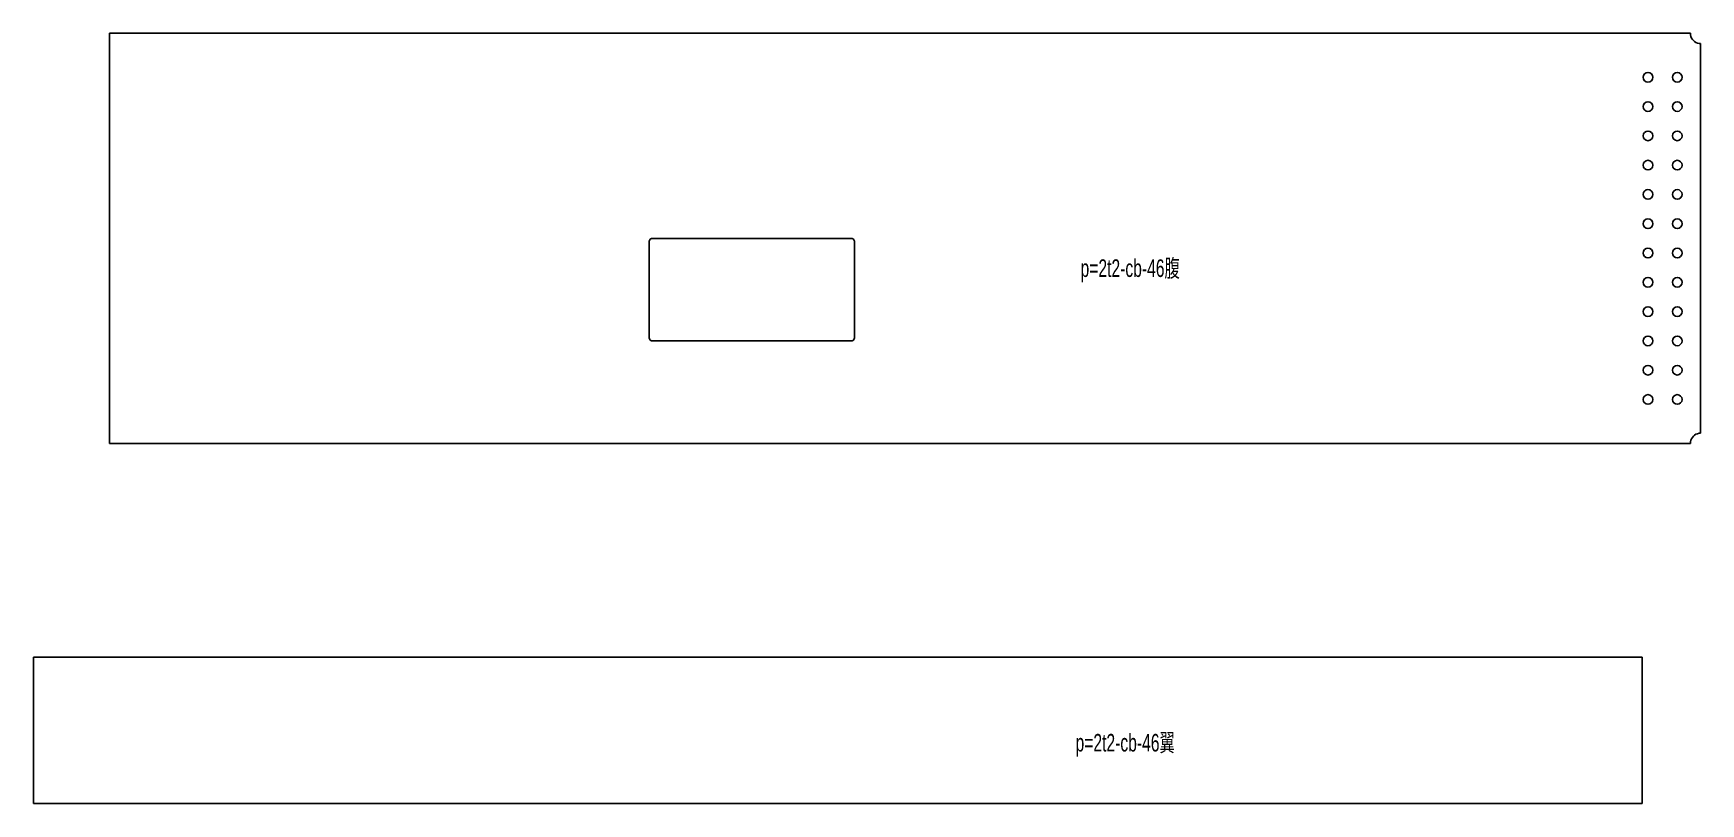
# Model space of a CAD drawing. Header units: millimetres. Extents: x 370 to 6061, y 378 to 3008.
import ezdxf

# ---------------------------------------------------------------- set-up
doc = ezdxf.new("R2010")
doc.units = ezdxf.units.MM
doc.layers.add('PartMark', color=3, linetype='Continuous', lineweight=0)
doc.styles.add('romsim', font='ARIAL.TTF')

msp = doc.modelspace()

# ---------------------------------------------------------------- linework, layer by layer
at = {"color": 7}
for p, q in [((6025.9, 3008), (629.7, 3008)), ((629.7, 3008), (629.7, 1608)), ((6026.3, 3002.5), (6025.9, 3008)), ((6060.9, 2973), (6055.4, 2973.4)), ((6060.9, 1643), (6060.9, 2973)), ((2472.7, 2301.1), (2472.2, 2298)), ((2472.2, 2298), (2472.2, 1968)), ((2482.2, 2308), (2479.1, 2307.5)), ((3162.2, 2308), (2482.2, 2308)), ((3165.3, 2307.5), (3162.2, 2308)), ((3172.2, 2298), (3171.7, 2301.1)), ((3172.2, 1968), (3172.2, 2298)), ((2472.2, 1968), (2472.7, 1964.9)), ((2479.1, 1958.5), (2482.2, 1958)), ((2482.2, 1958), (3162.2, 1958)), ((3162.2, 1958), (3165.3, 1958.5)), ((3171.7, 1964.9), (3172.2, 1968)), ((629.7, 1608), (6025.9, 1608)), ((6025.9, 1608), (6026.3, 1613.4)), ((6055.4, 1642.5), (6060.9, 1643)), ((369.7, 878.2), (369.7, 378.2)), ((5860.9, 878.2), (369.7, 878.2)), ((5860.9, 378.2), (5860.9, 878.2)), ((369.7, 378.2), (5860.9, 378.2))]:
    msp.add_line(p, q, dxfattribs=at)
for centre, radius, start, end in [((6060.9, 3008), 35, 189, 261), ((5880.9, 2858), 16.5, 0, 180), ((5880.9, 2858), 16.5, 180, 0), ((5980.9, 2858), 16.5, 0, 180), ((5980.9, 2858), 16.5, 180, 0), ((5880.9, 2758), 16.5, 0, 180), ((5880.9, 2758), 16.5, 180, 0), ((5980.9, 2758), 16.5, 0, 180), ((5980.9, 2758), 16.5, 180, 0), ((5880.9, 2658), 16.5, 0, 180), ((5880.9, 2658), 16.5, 180, 0), ((5980.9, 2658), 16.5, 0, 180), ((5980.9, 2658), 16.5, 180, 0), ((5880.9, 2558), 16.5, 0, 180), ((5980.9, 2558), 16.5, 0, 180), ((5880.9, 2558), 16.5, 180, 0), ((5980.9, 2558), 16.5, 180, 0), ((5880.9, 2458), 16.5, 0, 180), ((5880.9, 2458), 16.5, 180, 0), ((5980.9, 2458), 16.5, 0, 180), ((5980.9, 2458), 16.5, 180, 0), ((5880.9, 2358), 16.5, 0, 180), ((5880.9, 2358), 16.5, 180, 0), ((5980.9, 2358), 16.5, 0, 180), ((5980.9, 2358), 16.5, 180, 0), ((2482.2, 2298), 10, 108, 162), ((3162.2, 2298), 10, 18, 72), ((5880.9, 2258), 16.5, 0, 180), ((5880.9, 2258), 16.5, 180, 0), ((5980.9, 2258), 16.5, 0, 180), ((5980.9, 2258), 16.5, 180, 0), ((5880.9, 2158), 16.5, 0, 180), ((5980.9, 2158), 16.5, 0, 180), ((5880.9, 2158), 16.5, 180, 0), ((5980.9, 2158), 16.5, 180, 0), ((5880.9, 2058), 16.5, 0, 180), ((5880.9, 2058), 16.5, 180, 0), ((5980.9, 2058), 16.5, 0, 180), ((5980.9, 2058), 16.5, 180, 0), ((2482.2, 1968), 10, 198, 252), ((3162.2, 1968), 10, 288, 342), ((5880.9, 1958), 16.5, 0, 180), ((5880.9, 1958), 16.5, 180, 0), ((5980.9, 1958), 16.5, 0, 180), ((5980.9, 1958), 16.5, 180, 0), ((5880.9, 1858), 16.5, 0, 180), ((5880.9, 1858), 16.5, 180, 0), ((5980.9, 1858), 16.5, 0, 180), ((5980.9, 1858), 16.5, 180, 0), ((5880.9, 1758), 16.5, 0, 180), ((5980.9, 1758), 16.5, 0, 180), ((5880.9, 1758), 16.5, 180, 0), ((5980.9, 1758), 16.5, 180, 0), ((6060.9, 1608), 35, 99, 171)]:
    msp.add_arc(centre, radius, start, end, dxfattribs=at)

# ---------------------------------------------------------------- texts
at = {"layer": 'PartMark', "color": 7, "style": 'romsim', "width": 0.6375}
for s, p in [('p=2t2-cb-46腹', (3944.2, 2176.3)), ('p=2t2-cb-46翼', (3927.1, 556.3))]:
    msp.add_text(s, height=60, dxfattribs=at).set_placement(p)

doc.saveas('drawing.dxf')
